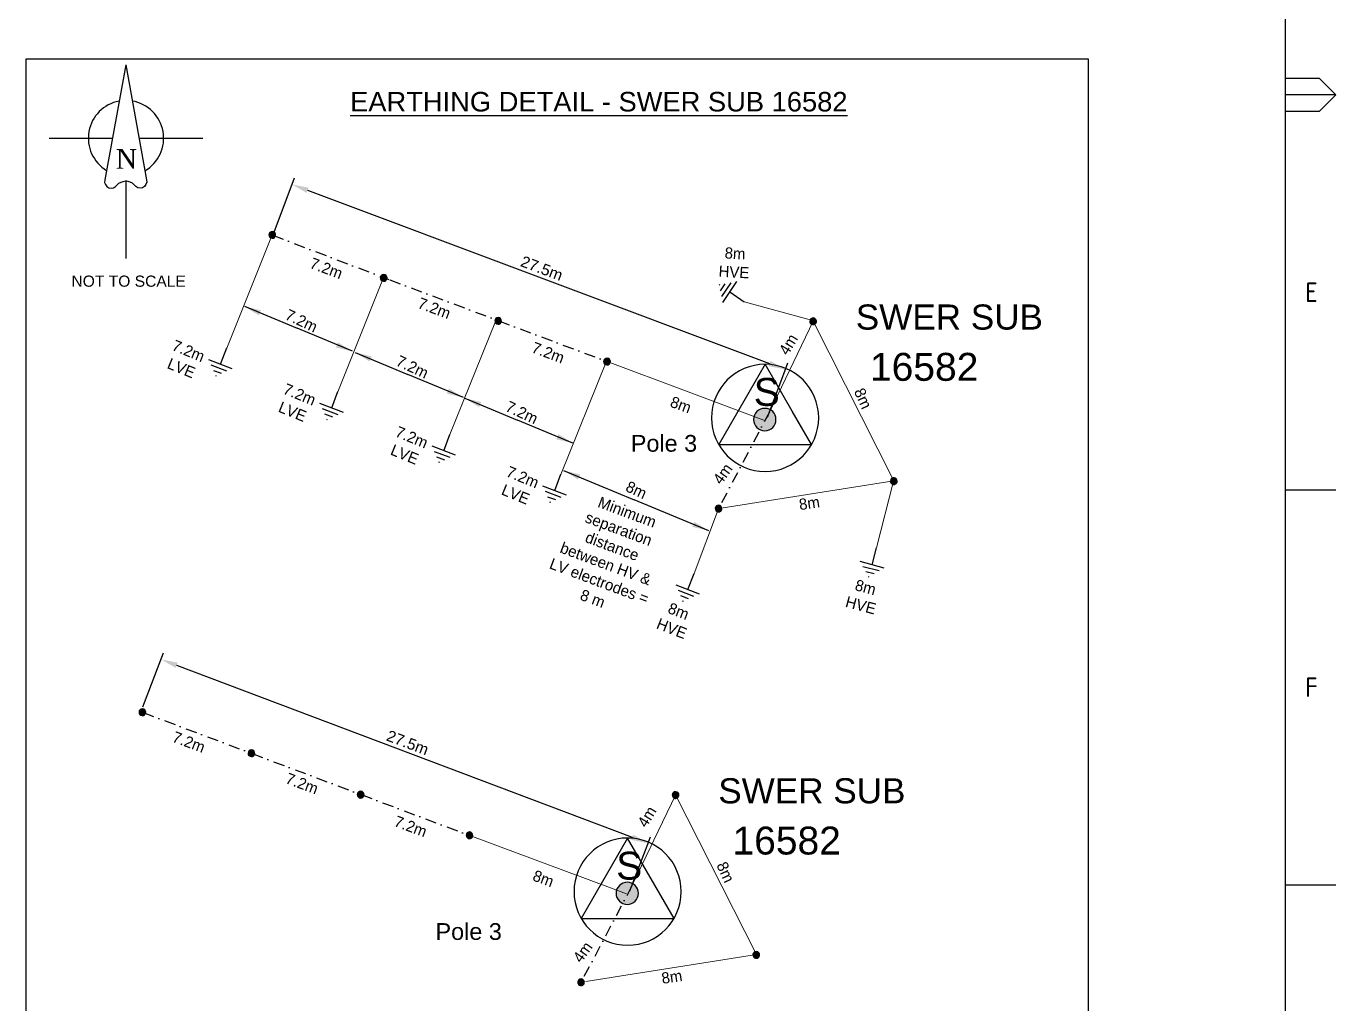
# Paper-space layout 'Profile & Earthing Sht 3' of a CAD drawing. Header units: metres, sheet in millimetres. Extents: x -21 to 813, y -3 to 583.
# Drawn here: x 578.2 to 812.8, y 127.4 to 302.5 of the extents above; entities that cross this region are included whole.
import ezdxf
from ezdxf.enums import TextEntityAlignment as Align

# ---------------------------------------------------------------- set-up
doc = ezdxf.new("R2010")
doc.units = ezdxf.units.M
doc.linetypes.add('DASHDOT2', pattern=[0.5, 0.25, -0.125, 0, -0.125])
doc.layers.get('0').update_dxf_attribs({"color": 6})
for name, color, linetype in [('Earthing_SP_Misc', 7, 'Continuous'), ('Notes', 7, 'Continuous'), ('Sub_SP_TR_HV_LV_EXT', 7, 'Continuous'), ('SupportsOH_SP_TR_HV_LV_SL_EXT', 7, 'Continuous'), ('SupportsUG_SP_EXT', 7, 'Continuous')]:
    doc.layers.add(name, color=color, linetype=linetype)
doc.styles.add('ARIAL', font='arial.ttf', dxfattribs={"height": 2})
doc.styles.add('iecISOCP', font='isocp.shx')
doc.styles.add('iecNAME', font='times.ttf')
doc.styles.add('POLE_LABEL', font='arial.ttf')
doc.styles.add('RoadName', font='arial.ttf', dxfattribs={"height": 2.5})
doc.styles.get("Standard").update_dxf_attribs({"font": 'arial.ttf'})
doc.linetypes.add('Cable xx', pattern='A,7,-3.3,["XX",Standard,S=1.5,R=0,X=-2.54,Y=-0.8],-1', length=11.3)
doc.dimstyles.new('GISCAD Dim Style', dxfattribs={"dimtxt": 2.5, "dimasz": 3, "dimexe": 1.25, "dimexo": 0.625, "dimtad": 1, "dimtoh": 1, "dimdec": 1, "dimtxsty": 'ARIAL', "dimcen": 2.5, "dimadec": 0, "dimazin": 0, "dimtfac": 1, "dimtdec": 1, "dimtmove": 0, "dimatfit": 3, "dimfxl": 1.25, "dimarcsym": 0})

# ---------------------------------------------------------------- blocks, each defined once
blk = doc.blocks.new('A1_FRAME_TITLE')
at = {"layer": 'Notes', "color": 3, "linetype": 'Continuous'}
blk.add_line((824.37, 5.97), (824.37, 574.39), dxfattribs=at)
at = {"layer": 'Notes', "linetype": 'Continuous'}
for p, q in [((824.37, 293.18), (830.35, 293.18)), ((830.35, 293.18), (833.35, 290.18)), ((833.35, 290.18), (824.35, 290.18)), ((833.35, 290.18), (830.35, 287.18)), ((830.35, 287.18), (824.37, 287.18)), ((824.35, 219.43), (833.35, 219.43)), ((824.35, 148.68), (833.35, 148.68))]:
    blk.add_line(p, q, dxfattribs=at)
blk.add_attdef('DRAFT_NUM', (29.9, 23.29), '', height=2.5, rotation=90)
at = {"layer": 'Notes', "color": 7, "style": 'iecISOCP'}
for s, p in [('E', (827.87, 253.06)), ('F', (827.87, 182.31))]:
    blk.add_text(s, height=3.5, dxfattribs=at).set_placement(p)
at = {"layer": 'Notes', "color": 7, "style": 'iecISOCP', "flags": 8}
blk.add_attdef('VERSION_NO', text='', height=2.5, rotation=90, dxfattribs=at).set_placement((302.04, 43.81), align=Align.MIDDLE_CENTER)
at = {"layer": 'Notes', "color": 7, "style": 'iecISOCP'}
for tag, p in [('CAP_NO', (513.19, 43.46)), ('IE_NUM', (513.05, 37.81)), ('REF_No_1', (335.24, 32.31)), ('REF_1', (362.52, 32.31)), ('GEN_WO', (441.71, 31.76)), ('HV_SWITCH', (513.46, 32.16)), ('REF_No_2', (335.24, 26.31)), ('REF_2', (362.52, 26.31)), ('OH_WO', (441.71, 25.81)), ('UBD_REF', (513.05, 25.83)), ('REF_No_3', (335.24, 20.31)), ('REF_3', (362.52, 20.31)), ('UG_WO', (441.71, 20.05)), ('GIS_MAP_No', (513.05, 20.04)), ('REF_No_4', (335.24, 14.31)), ('REF_4', (362.52, 14.31)), ('HV_OP_DIAG', (513.33, 14.2)), ('SUB_WO', (441.71, 13.81)), ('LGA', (512.95, 7.78))]:
    blk.add_attdef(tag, p, '', height=2.5, dxfattribs=at)
at = {"layer": 'Notes', "style": 'iecISOCP'}
for tag, p in [('T1', (684.37, 39.47)), ('T2', (684.37, 34.35)), ('T3', (684.37, 28.92)), ('T4', (684.37, 23.66)), ('T5', (684.37, 18.23)), ('T6', (684.37, 12.97))]:
    blk.add_attdef(tag, text='', height=3.5, dxfattribs=at).set_placement(p, align=Align.CENTER)
at = {"layer": 'Notes', "color": 7, "style": 'iecISOCP'}
for tag, p in [('scale', (567.76, 33.27)), ('DRAWN', (567.76, 24.93)), ('DATE', (567.76, 16.88)), ('CHD', (567.76, 8.37)), ('DESIGN', (605.62, 9.15))]:
    blk.add_attdef(tag, text='', height=2.5, dxfattribs=at).set_placement(p, align=Align.CENTER)
at = {"layer": 'Notes', "color": 4, "style": 'iecISOCP'}
blk.add_attdef('NUM', text='', height=7, dxfattribs=at).set_placement((792.37, 20.12), align=Align.MIDDLE_CENTER)
at = {"layer": 'Notes', "color": 1, "style": 'iecISOCP'}
blk.add_attdef('REV', text='', height=5, dxfattribs=at).set_placement((820.05, 17.1), align=Align.CENTER)
at = {"layer": 'Notes', "color": 7, "style": 'iecISOCP'}
for tag, p in [('NS', (790.71, 8.12)), ('SHTS', (805.41, 8.12))]:
    blk.add_attdef(tag, text='', height=2.5, dxfattribs=at).set_placement(p, align=Align.MIDDLE)
at = {"layer": 'Notes', "style": 'iecISOCP'}
blk.add_attdef('ExportID', (9.08, 2.39), '', height=2.5, dxfattribs=at)
at = {"layer": 'Notes', "style": 'iecISOCP', "flags": 1}
for tag, p in [('ProjectType', (14.17, -26.8)), ('DrawingNumber', (35.51, -26.8)), ('ExportDate', (60.28, -26.79)), ('ExportUserName', (69.15, -26.8)), ('DesignerCompanyName', (81.48, -26.79)), ('GIS_SUCCESS', (112, -26.78)), ('CAD_SUCCESS', (121.79, -26.78)), ('ExportCategories', (140.08, -26.8)), ('ProjectNumber', (23.56, -26.82)), ('ProjectDescription', (47.56, -26.83)), ('ExportAreaOfInterest', (97.1, -26.81)), ('DEPOTCODE', (132.11, -26.88)), ('Comments', (154.38, -26.88))]:
    blk.add_attdef(tag, p, '', height=1, dxfattribs=at)
blk = doc.blocks.new('NorthPnt 11(NP11)')
for p, q in [((-19.7, 0.02), (-3.49, 0)), ((3.32, 0), (19.7, -0.02)), ((-0.08, -10.94), (-0.08, -30.8))]:
    blk.add_line(p, q)
for points in [[(-0.08, 18.81), (-5.43, -10.68, 0.877048), (-2.29, -11.9, -0.1543), (-0.08, -10.94, 0.090511)], [(-0.08, 18.81), (5.26, -10.68, -0.877048), (2.13, -11.9, 0.1543), (-0.08, -10.94, -0.090511)]]:
    blk.add_lwpolyline(points, format="xyb")
for start, end in [(100.5988, 238.8643), (300.0994, 80.4374)]:
    blk.add_arc((0, 0), 9.64, start, end)
at = {"color": 7, "style": 'iecNAME'}
blk.add_text('N', height=5.02, dxfattribs=at).set_placement((-2.62, -7.82))
blk = doc.blocks.new('SUB_SWER_EXT')
blk.add_wipeout([(0, 3.84), (-0.481, 3.81), (-0.955, 3.719), (-1.414, 3.57), (-1.85, 3.365), (-2.257, 3.107), (-2.629, 2.799), (-2.959, 2.448), (-3.242, 2.058), (-3.475, 1.635), (-3.652, 1.187), (-3.772, 0.72), (-3.832, 0.241), (-3.832, -0.241), (-3.772, -0.72), (-3.652, -1.187), (-3.475, -1.635), (-3.242, -2.058), (-2.959, -2.448), (-2.629, -2.799), (-2.257, -3.107), (-1.85, -3.365), (-1.414, -3.57), (-0.955, -3.719), (-0.481, -3.81), (0, -3.84), (0.481, -3.81), (0.955, -3.719), (1.414, -3.57), (1.85, -3.365), (2.257, -3.107), (2.629, -2.799), (2.959, -2.448), (3.242, -2.058), (3.475, -1.635), (3.652, -1.187), (3.772, -0.72), (3.832, -0.241), (3.832, 0.241), (3.772, 0.72), (3.652, 1.187), (3.475, 1.635), (3.242, 2.058), (2.959, 2.448), (2.629, 2.799), (2.257, 3.107), (1.85, 3.365), (1.414, 3.57), (0.955, 3.719), (0.481, 3.81)])
blk.add_lwpolyline([(-3.84, 0, 1), (3.84, 0, 1)], format="xyb", close=True)
blk.add_lwpolyline([(1.944, 0.473), (0, 3.84), (-3.326, -1.92), (3.326, -1.92)], close=True)
at = {"color": 7, "linetype": 'Continuous', "insert": (-0.817, 2.86), "char_height": 2, "attachment_point": 1}
blk.add_mtext_dynamic_manual_height_columns('S', width=1.55229, gutter_width=4, heights=[0], dxfattribs=at)
for tag, height, flags, p in [('ASSET_NUM', 2.5, 8, (2, 2)), ('STREET_CODE', 0.2, 9, (1.5, 0)), ('OPERATING_VOLTAGE', 0.2, 9, (1.5, -0.6)), ('OPERATED_BY', 0.2, 9, (1.5, -0.8)), ('CONSTRUCTED_VOLTAGE', 0.2, 9, (1.5, -0.2)), ('NO_PHASES', 0.2, 9, (1.5, -0.4)), ('MAINTAINED_BY', 0.2, 9, (1.5, -1)), ('ORIENTATION', 0.2, 9, (1.5, -1.2)), ('OWNED_BY', 0.2, 9, (1.5, -1.4)), ('SECONDARY_VOLTAGE', 0.2, 9, (1.5, -1.6)), ('STATE', 0.2, 9, (1.5, -1.8)), ('SUBSTATION_TYPE', 0.2, 9, (1.5, -2)), ('STREETNAME', 0.2, 9, (1.5, -2.8)), ('USAGE', 0.2, 9, (1.5, -2.2)), ('LEGEND', 0.2, 9, (1.5, -2.4)), ('LOCATION', 0.2, 9, (1.5, -2.6)), ('Z', 0.2, 1, (1.5, -3.4)), ('SUBURB', 0.2, 9, (1.5, -3)), ('NOTES', 0.2, 9, (1.5, -3.2))]:
    blk.add_attdef(tag, text='', height=height, dxfattribs=dict(flags=flags)).set_placement(p, align=Align.MIDDLE_LEFT)
blk = doc.blocks.new('POLE_EXT')
blk.add_hatch(color=256).paths.add_polyline_path([(-1, 0, 1), (1, 0, 1)])
blk.add_lwpolyline([(-1, 0, 1), (1, 0, 1)], format="xyb", close=True)
for tag, height, flags, p in [('pNumber', 2.5, 8, (-17.84, 2.07)), ('OWNED_BY', 0.2, 9, (1.35, -0.4)), ('SPECIAL_USE', 0.2, 9, (1.35, -0.8)), ('STATE', 0.2, 9, (1.35, -1)), ('PARENT', 0.2, 9, (1.35, -0.6)), ('USAGE', 0.2, 9, (1.35, -1.2)), ('cLV', 0.2, 9, (1.35, -1.4)), ('hDepth', 0.2, 9, (1.35, -1.6)), ('hDia', 0.2, 9, (1.35, -1.8)), ('cHV', 0.2, 9, (1.35, -2)), ('LBRACKET', 0.2, 9, (1.35, -2.2)), ('LExisting', 0.2, 9, (1.35, -2.4)), ('cLinedev', 0.2, 9, (1.35, -3.4)), ('LANTNUMBER', 0.2, 9, (1.35, -2.6)), ('LOther', 0.2, 9, (1.35, -2.8)), ('LRemove', 0.2, 9, (1.35, -3)), ('LEGEND', 0.2, 9, (1.35, -3.2)), ('LOCATION', 0.2, 9, (1.35, -3.6)), ('pExisting', 0.2, 9, (1.35, -3.8)), ('pFooting', 0.2, 9, (1.35, -4.4)), ('pNew', 0.2, 9, (1.35, -4.6)), ('PFNUMBER', 0.2, 9, (1.35, -4)), ('NEWPFNUMBER', 0.2, 9, (1.35, -4.2)), ('pRelocate', 0.2, 9, (1.35, -5)), ('pRemove', 0.2, 9, (1.35, -5.2)), ('pReplace', 0.2, 9, (1.35, -5.4)), ('pStay', 0.2, 9, (1.35, -5.6)), ('pType', 0.2, 9, (1.35, -5.8)), ('cspan', 0.2, 9, (1.35, -6)), ('STREETNAME', 0.2, 9, (1.35, -6.2)), ('SUBURB', 0.2, 9, (1.35, -6.4)), ('OPERATED_BY', 0.2, 9, (1.36, -7.01)), ('NOTES', 0.2, 9, (1.35, -6.6)), ('MAINTAINED_BY', 0.2, 9, (1.36, -6.81))]:
    blk.add_attdef(tag, text='', height=height, dxfattribs=dict(flags=flags)).set_placement(p, align=Align.MIDDLE_LEFT)
at = {"style": 'POLE_LABEL'}
for tag, height, flags, p in [('ASSET_NUM', 2.5, 8, (2, 2)), ('STRUCTURE_PLANT_NUMBER', 0.2, 9, (1.35, 0.03)), ('STREET_CODE', 0.2, 9, (1.35, -0.2))]:
    blk.add_attdef(tag, text='', height=height, dxfattribs=dict(at, flags=flags)).set_placement(p, align=Align.MIDDLE_LEFT)
at = {"flags": 1}
blk.add_attdef('Z', (1.35, -7.33), '', height=0.2, dxfattribs=at)
blk = doc.blocks.new('BOND POINT')
blk.add_hatch(color=256).paths.add_polyline_path([(-1, 0, 1), (1, 0, 1)])
blk.add_lwpolyline([(-1, 0, 1), (1, 0, 1)], format="xyb", close=True)
blk = doc.blocks.new('*D160')
at = {"layer": 'Defpoints', "color": 0, "linetype": 'Continuous', "transparency": 16777216}
for p in [(598.88, 179.95), (689.57, 156.12), (686.13, 147.01)]:
    blk.add_point(p, dxfattribs=at)
at = {"layer": 'Notes', "color": 0, "linetype": 'Continuous', "lineweight": -2, "transparency": 16777216}
for p, q in [((599.11, 180.53), (602.77, 190.23)), ((605.13, 188.01), (686.76, 157.18)), ((686.35, 147.59), (690.01, 157.29))]:
    blk.add_line(p, q, dxfattribs=at)
at = {"layer": 'Notes', "color": 0, "linetype": 'Continuous', "transparency": 16777216}
for points in [[(605.31, 188.47), (604.96, 187.54), (602.33, 189.06)], [(686.94, 157.65), (686.59, 156.72), (689.57, 156.12)]]:
    blk.add_solid(points, dxfattribs=at)
at = {"layer": 'Notes', "color": 0, "linetype": 'Continuous', "transparency": 16777216, "insert": (646.53, 174.13), "char_height": 2, "attachment_point": 5, "rotation": 339.3143, "style": 'ARIAL'}
blk.add_mtext('27.5m', dxfattribs=at)
blk = doc.blocks.new('*D161')
at = {"layer": 'Defpoints', "color": 0, "linetype": 'Continuous', "transparency": 16777216}
for p in [(622.37, 265.02), (714.18, 241), (710.76, 231.88)]:
    blk.add_point(p, dxfattribs=at)
at = {"layer": 'Notes', "color": 0, "linetype": 'Continuous', "lineweight": -2, "transparency": 16777216}
for p, q in [((622.59, 265.6), (626.23, 275.31)), ((628.6, 273.09), (711.37, 242.05)), ((710.98, 232.46), (714.62, 242.17))]:
    blk.add_line(p, q, dxfattribs=at)
at = {"layer": 'Notes', "color": 0, "linetype": 'Continuous', "transparency": 16777216}
for points in [[(628.78, 273.55), (628.43, 272.62), (625.79, 274.14)], [(711.55, 242.52), (711.19, 241.58), (714.18, 241)]]:
    blk.add_solid(points, dxfattribs=at)
at = {"layer": 'Notes', "color": 0, "linetype": 'Continuous', "transparency": 16777216, "insert": (670.56, 259.11), "char_height": 2, "attachment_point": 5, "rotation": 339.446, "style": 'ARIAL'}
blk.add_mtext('27.5m', dxfattribs=at)
blk = doc.blocks.new('EARTHING SYMBOL (M04)')
blk.add_line((0, 0), (0, 1.043))
at = {"color": 1}
for p, q in [((0.75, 0), (-0.75, 0)), ((0.5, -0.25), (-0.5, -0.25)), ((0.25, -0.5), (-0.25, -0.5)), ((0.021, -0.75), (-0.03, -0.75))]:
    blk.add_line(p, q, dxfattribs=at)

psp = doc.layouts.new('Profile & Earthing Sht 3')

# ---------------------------------------------------------------- linework, layer by layer
at = {"layer": 'Earthing_SP_Misc'}
psp.add_lwpolyline([(578.19, 296.62), (768.42, 296.62), (768.42, 73.52), (578.19, 73.52)], close=True, dxfattribs=at)
at = {"layer": 'Notes', "color": 7, "linetype": 'Continuous', "lineweight": 0}
for p, q in [((622.26, 265.08), (614.11, 244.82)), ((642.17, 257.27), (634.02, 237.01)), ((718.89, 249.83), (706.84, 253.12)), ((662.26, 249.61), (654.1, 229.34)), ((682.13, 242.45), (673.97, 222.19)), ((733.55, 220.98), (730.54, 209.02)), ((702.2, 216), (697.84, 204.46))]:
    psp.add_line(p, q, dxfattribs=at)
at = {"layer": 'Notes', "color": 7, "linetype": 'DASHDOT2', "ltscale": 8}
for p, q in [((622.37, 265.02), (643.17, 257.11)), ((643.31, 257.04), (662.71, 249.76)), ((662.84, 249.69), (682.24, 242.41)), ((599.14, 179.52), (618.54, 172.24)), ((618.68, 172.17), (638.07, 164.89)), ((638.21, 164.82), (657.61, 157.54))]:
    psp.add_line(p, q, dxfattribs=at)
at = {"layer": 'Notes', "linetype": 'Cable xx', "lineweight": 0, "ltscale": 0.7}
for p, q in [((703.05, 216.21), (733.64, 221.03)), ((678.42, 131.35), (709.01, 136.16))]:
    psp.add_line(p, q, dxfattribs=at)

# ---------------------------------------------------------------- block references
at = {"layer": 'Notes', "xscale": 0.7, "yscale": 0.7, "zscale": 0.7}
psp.add_blockref('NorthPnt 11(NP11)', (596.07, 282.42), dxfattribs=at)
at = {"layer": 'Notes'}
for p, xscale, yscale, zscale, rotation in [((622.27, 265.1), 0.6000000000000009, 0.6000000000000009, 0.6000000000000009, 245.1148024877325), ((642.23, 257.4), 0.6000000000000009, 0.6000000000000009, 0.6000000000000009, 245.1148024877325), ((662.74, 249.69), 0.6000000000000009, 0.6000000000000009, 0.6000000000000009, 245.1148024877325), ((719.16, 249.62), 0.6000000000000009, 0.6000000000000009, 0.6000000000000009, 243.2073789151994), ((719.16, 249.62), 0.3000000000000004, 0.3000000000000004, 0.3000000000000004, 243.2073789151994), ((682.24, 242.41), 0.6000000000000009, 0.6000000000000009, 0.6000000000000009, 245.1148024877325), ((733.62, 220.98), 0.3000000000000004, 0.3000000000000004, 0.3000000000000004, 243.2073789151994), ((702.22, 216.08), 0.6000000000000009, 0.6000000000000009, 0.6000000000000009, 243.2073789151994), ((599, 179.59), 0.6000000000000009, 0.6000000000000009, 0.6000000000000009, 245.1148024877325), ((618.54, 172.24), 0.6000000000000009, 0.6000000000000009, 0.6000000000000009, 245.1148024877325), ((638.11, 164.82), 0.6000000000000009, 0.6000000000000009, 0.6000000000000009, 245.1148024877325), ((694.53, 164.75), 0.6000000000000009, 0.6000000000000009, 0.6000000000000009, 243.2073789151994), ((694.53, 164.76), 0.3000000000000004, 0.3000000000000004, 0.3000000000000004, 243.2073789151994), ((657.61, 157.54), 0.6000000000000009, 0.6000000000000009, 0.6000000000000009, 245.1148024877325), ((708.99, 136.12), 0.3000000000000004, 0.3000000000000004, 0.3000000000000004, 243.2073789151994), ((677.59, 131.22), 0.6000000000000009, 0.6000000000000009, 0.6000000000000009, 243.2073789151994)]:
    psp.add_blockref('BOND POINT', p, dxfattribs=dict(at, xscale=xscale, yscale=yscale, zscale=zscale, rotation=rotation))
at = {"layer": 'Notes', "xscale": 3, "yscale": 3}
for p, rotation in [((704.25, 254.87), 235.8974852969561), ((613.01, 241.91), 339.4421134424278), ((632.92, 234.1), 339.4421134424278), ((653.01, 226.43), 339.4421134424278), ((672.88, 219.28), 339.4421134424278), ((729.74, 206), 345.1756194373101), ((696.7, 201.55), 338.5906626390842)]:
    psp.add_blockref('EARTHING SYMBOL (M04)', p, dxfattribs=dict(at, rotation=rotation))
at = {"layer": 'SupportsUG_SP_EXT'}
psp.add_blockref('A1_FRAME_TITLE', (-20.55, 0), dxfattribs=at)

# ---------------------------------------------------------------- texts
at = {"layer": 'Notes', "insert": (636.22, 290.71), "char_height": 3.5, "width": 111.5832, "attachment_point": 1, "style": 'RoadName'}
psp.add_mtext('{\\LEARTHING DETAIL - SWER SUB 16582}', dxfattribs=at)
at = {"layer": 'Notes', "color": 7, "linetype": 'Continuous', "lineweight": 0, "char_height": 2, "width": 17.4, "attachment_point": 5, "style": 'iecISOCP'}
for s, insert, rotation in [('{\\fStylus BT|b0|i0|c0|p34;8m\\PHVE}', (705.09, 260.12), 356.6184), ('{\\fStylus BT|b0|i0|c0|p34;7.2m\\PLVE}', (606.63, 242.78), 337.6675), ('{\\fStylus BT|b0|i0|c0|p34;7.2m\\PLVE}', (626.54, 234.98), 337.6675), ('{\\fStylus BT|b0|i0|c0|p34;7.2m\\PLVE}', (646.63, 227.31), 337.6675), ('{\\fStylus BT|b0|i0|c0|p34;7.2m\\PLVE}', (666.5, 220.16), 337.6675), ('{\\fStylus BT|b0|i0|c0|p34;8m\\PHVE}', (728.14, 200.36), 345.1756), ('{\\fStylus BT|b0|i0|c0|p34;8m\\PHVE}', (694.46, 196.14), 338.5907)]:
    psp.add_mtext(s, dxfattribs=dict(at, insert=insert, rotation=rotation))
at = {"layer": 'Notes', "char_height": 2, "width": 20.4975, "attachment_point": 5, "style": 'RoadName'}
for s, insert, rotation in [('{\\fStylus BT|b0|i0|c0|p34;7.2m}', (631.96, 259.12), 339.5386), ('{\\fStylus BT|b0|i0|c0|p34;7.2m}', (651.31, 251.97), 339.5386), ('{\\fStylus BT|b0|i0|c0|p34;7.2m}', (627.51, 249.72), 334.9399), ('{\\fStylus BT|b0|i0|c0|p34;7.2m}', (671.7, 244.01), 339.5386), ('{\\fStylus BT|b0|i0|c0|p34;7.2m}', (647.38, 241.45), 334.9399), ('{\\fStylus BT|b0|i0|c0|p34;7.2m}', (666.99, 233.28), 334.9399), ('{\\fStylus BT|b0|i0|c0|p34;8m}', (695.47, 234.66), 339.5588), ('{\\fStylus BT|b0|i0|c0|p34;8m}', (687.5, 219.4), 334.9399), ('{\\fStylus BT|b0|i0|c0|p34; Minimum separation distance between HV & LV electrodes = 8 m}', (682.59, 207.75), 339.5623), ('{\\fStylus BT|b0|i0|c0|p34;8m}', (718.49, 217.03), 8.3054), ('{\\fStylus BT|b0|i0|c0|p34;7.2m}', (607.33, 174.25), 339.5386), ('{\\fStylus BT|b0|i0|c0|p34;7.2m}', (627.61, 166.82), 339.5386), ('{\\fStylus BT|b0|i0|c0|p34;7.2m}', (647.07, 159.14), 339.5386), ('{\\fStylus BT|b0|i0|c0|p34;8m}', (670.84, 149.79), 339.5588), ('{\\fStylus BT|b0|i0|c0|p34;8m}', (693.86, 132.16), 8.3054)]:
    psp.add_mtext(s, dxfattribs=dict(at, insert=insert, rotation=rotation))
at = {"layer": 'Notes', "attachment_point": 1}
for s, width, insert, char_height in [('NOT TO SCALE', 20.8327, (586.3, 257.81), 2), ('SWER SUB', 51.6434, (726.81, 252.63), 4.5), ('SWER SUB', 51.6434, (702.18, 167.76), 4.5)]:
    psp.add_mtext_dynamic_manual_height_columns(s, width=width, gutter_width=4, heights=[0], dxfattribs=dict(at, insert=insert, char_height=char_height))

# ---------------------------------------------------------------- leaders
at = {"layer": 'Notes'}
for points in [[(617.27, 252.3), (626.71, 248.36)], [(636.64, 244.24), (626.71, 248.36)], [(637.14, 244.02), (646.58, 240.09)], [(656.51, 235.96), (646.58, 240.09)], [(656.75, 235.85), (666.19, 231.92)], [(676.12, 227.79), (666.19, 231.92)], [(674.47, 222.88), (687.11, 217.66)], [(700.47, 212.1), (687.11, 217.66)]]:
    psp.add_leader(points, dimstyle='GISCAD Dim Style', override={"dimgap": -0.625, "dimtad": 0}, dxfattribs=at)

# ---------------------------------------------------------------- next in the draw order: block references
at = {"layer": 'Sub_SP_TR_HV_LV_EXT'}
ref = psp.add_blockref('SUB_SWER_EXT', (710.57, 232.32), dxfattribs=dict(at, xscale=2.5, yscale=2.5, zscale=2.5))
ref.add_attrib('ASSET_NUM', '16582', dxfattribs={"layer": '0', "height": 5}).set_placement((739.06, 237.46), align=Align.BOTTOM_CENTER)
ref = psp.add_blockref('SUB_SWER_EXT', (685.93, 147.45), dxfattribs=dict(at, xscale=2.5, yscale=2.5, zscale=2.5))
ref.add_attrib('ASSET_NUM', '16582', dxfattribs={"layer": '0', "height": 5}).set_placement((714.43, 152.6), align=Align.BOTTOM_CENTER)

# ---------------------------------------------------------------- next in the draw order: linework, layer by layer
at = {"layer": 'Notes', "linetype": 'Cable xx', "lineweight": 0, "ltscale": 0.7}
for p, q in [((711.34, 233.36), (719.22, 249.74)), ((719.16, 249.62), (733.64, 221.03)), ((682.27, 242.4), (710.35, 231.92)), ((686.71, 148.49), (694.59, 164.87)), ((694.53, 164.76), (709.01, 136.16)), ((657.64, 157.53), (685.72, 147.06))]:
    psp.add_line(p, q, dxfattribs=at)
at = {"layer": 'Notes', "color": 7, "linetype": 'DASHDOT2', "ltscale": 8}
for p, q in [((711.34, 233.36), (702.22, 216.08)), ((686.71, 148.49), (677.59, 131.22))]:
    psp.add_line(p, q, dxfattribs=at)

# ---------------------------------------------------------------- next in the draw order: block references
at = {"layer": 'Notes', "xscale": 0.6000000000000009, "yscale": 0.6000000000000009, "zscale": 0.6000000000000009, "rotation": 243.2073789151994}
for p in [(733.62, 220.98), (708.99, 136.12)]:
    psp.add_blockref('BOND POINT', p, dxfattribs=at)
at = {"layer": 'SupportsOH_SP_TR_HV_LV_SL_EXT'}
ref = psp.add_blockref('POLE_EXT', (710.51, 232.02), dxfattribs=dict(at, xscale=2, yscale=2, zscale=2))
ref.add_attrib('ASSET_NUM', 'Pole 3', dxfattribs={"layer": '0', "height": 3, "style": 'POLE_LABEL'}).set_placement((686.51, 227.76), align=Align.MIDDLE_LEFT)
ref = psp.add_blockref('POLE_EXT', (685.87, 147.15), dxfattribs=dict(at, xscale=2, yscale=2, zscale=2))
ref.add_attrib('ASSET_NUM', 'Pole 3', dxfattribs={"layer": '0', "height": 3, "style": 'POLE_LABEL'}).set_placement((651.52, 140.3), align=Align.MIDDLE_LEFT)

# ---------------------------------------------------------------- next in the draw order: texts
at = {"layer": 'Notes', "char_height": 2, "width": 20.4975, "attachment_point": 5, "style": 'RoadName'}
for s, insert, rotation in [('{\\fStylus BT|b0|i0|c0|p34;4m}', (714.72, 245.48), 58.8207), ('{\\fStylus BT|b0|i0|c0|p34;8m}', (728.1, 235.79), 294.3842), ('{\\fStylus BT|b0|i0|c0|p34;4m}', (702.96, 222.3), 54.248), ('{\\fStylus BT|b0|i0|c0|p34;4m}', (689.39, 160.88), 58.8207), ('{\\fStylus BT|b0|i0|c0|p34;8m}', (703.47, 150.93), 294.3842), ('{\\fStylus BT|b0|i0|c0|p34;4m}', (677.87, 136.62), 54.248)]:
    psp.add_mtext(s, dxfattribs=dict(at, insert=insert, rotation=rotation))

# ---------------------------------------------------------------- next in the draw order: dimensions: what is measured, and where the dimension line sits
at = {"layer": 'Notes', "color": 7, "linetype": 'Continuous'}
for p1, p2, picture, middle in [((622.37, 265.02), (710.76, 231.88), '*D161', (670.56, 259.11)), ((598.88, 179.95), (686.13, 147.01), '*D160', (646.53, 174.13))]:
    dim = psp.add_aligned_dim(p1=p1, p2=p2, distance=9.74, text='27.5m', dimstyle='GISCAD Dim Style', dxfattribs=at)
    dim.commit()
    dim.dimension.update_dxf_attribs({"geometry": picture, "text_midpoint": middle})

doc.saveas('drawing.dxf')
